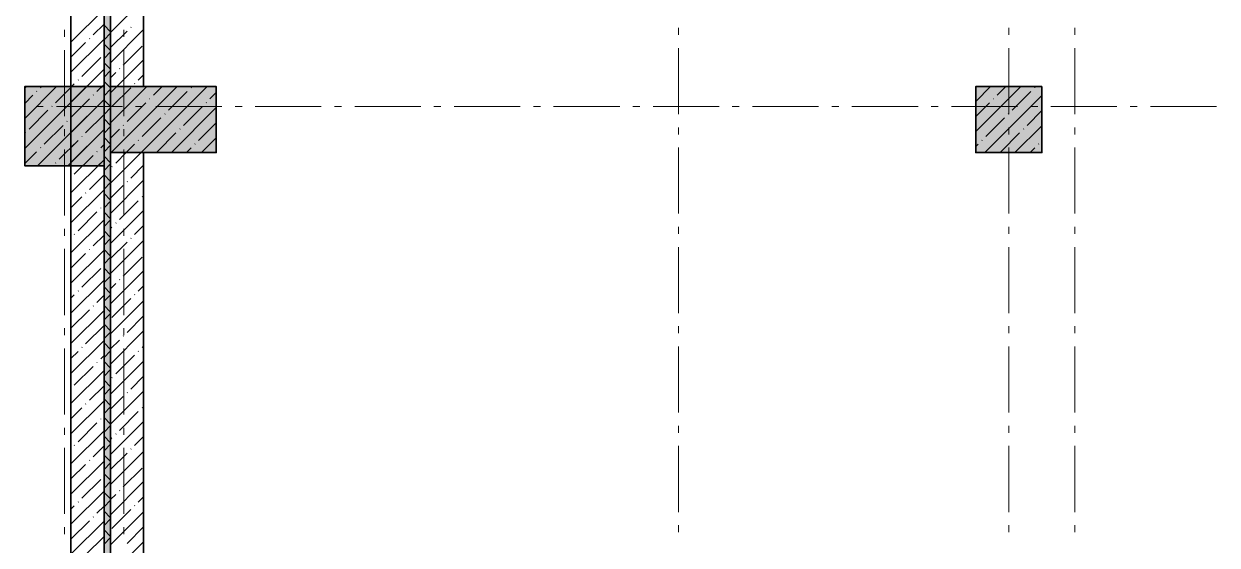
# Model space of a CAD drawing. Header units: millimetres. Extents: x -81576 to 1046824, y -248937 to 691537.
# Drawn here: x 149379 to 158413, y 675470 to 679416 of the extents above; entities that cross this region are included whole.
import ezdxf

# ---------------------------------------------------------------- set-up
doc = ezdxf.new("R2010")
doc.units = ezdxf.units.MM
doc.layers.add('PDF _Геометрия', color=7, linetype='Continuous', true_color=0x1d1d1d)
doc.layers.add('PDF _Сплошная заливка', color=7, linetype='Continuous', true_color=0xffffff)

msp = doc.modelspace()

# ---------------------------------------------------------------- hatches: boundary and pattern name
at = {"layer": 'PDF _Сплошная заливка', "true_color": 0x636466, "transparency": 33554559}
for points in [[(149986, 664541.1), (150036, 664541.1), (150036, 682191.1), (149986, 682191.1)], [(149386, 678341.1), (149986, 678341.1), (149986, 678941.1), (149386, 678941.1)], [(150036, 678441.1), (150836, 678441.1), (150836, 678941.1), (150036, 678941.1)], [(156586, 678441.1), (157086, 678441.1), (157086, 678941.1), (156586, 678941.1)]]:
    msp.add_hatch(color=251, dxfattribs=at).paths.add_polyline_path(points)

# ---------------------------------------------------------------- linework, layer by layer
at = {"layer": 'PDF _Геометрия', "color": 7, "lineweight": 35}
for points in [[(156086, 664241.1), (156086, 666631.1), (156336, 666631.1), (156336, 664191.1), (157336, 664191.1), (157336, 666631.1), (157586, 666631.1), (157586, 664191.1), (163086, 664191.1), (163086, 663941.1), (157461, 663941.1), (150036, 663941.1), (150036, 664191.1), (150036, 666640.8), (150036, 667140.8), (150036, 682440.8)], [(150286, 681941.1), (150286, 678941.1)], [(149736, 668421.1), (149736, 681841.1), (149986, 681841.1), (149986, 667140.8), (149986, 666540.8), (149986, 664841.1), (149986, 664591.1), (145036, 664591.1), (145036, 664541.1), (145036, 664291.1), (142386, 664291.1), (142386, 664541.1), (144786, 664541.1), (144786, 664841.1)], [(150286, 678441.1), (150286, 674741.1)]]:
    msp.add_lwpolyline(points, dxfattribs=at)
at = {"layer": 'PDF _Геометрия', "color": 7, "lineweight": 13}
msp.add_lwpolyline([(150036, 664541.1), (149986, 664541.1), (149986, 682191.1), (150036, 682191.1)], close=True, dxfattribs=at)
at = {"layer": 'PDF _Геометрия', "lineweight": 9}
for points in [[(150286, 679600.1), (150036, 679350.1)], [(149986, 679528.2), (149736, 679278.2)], [(149986, 679414.1), (149903.6, 679331.7)], [(149986, 679404.7), (150036, 679354.7)], [(150286, 679372), (150036, 679122)], [(150160.2, 679360.2), (150036, 679236)], [(150191.1, 679391.1), (150188.8, 679388.8)], [(149986, 679300.1), (149736, 679050.1)], [(149846.6, 679274.7), (149736, 679164.1)], [(149877.5, 679305.6), (149875.1, 679303.2)], [(150036, 679345.6), (149986, 679295.6)], [(149986, 679263.3), (150036, 679213.3)], [(150036, 679204.1), (149986, 679154.1)], [(150274.3, 679246.2), (150131.7, 679103.6)], [(149960.7, 679160.7), (149818.1, 679018.1)], [(149986, 679121.9), (150036, 679071.9)], [(150286, 679143.9), (150083.3, 678941.1), (150036, 678893.9)], [(150105.6, 679077.5), (150103.2, 679075.1)], [(149986, 679072), (149736, 678822)], [(149792, 678992), (149789.6, 678989.6)], [(150036, 679062.7), (149986, 679012.7)], [(150074.7, 679046.6), (150036, 679007.9)], [(150286, 679029.8), (150245.8, 678989.6)], [(149399, 678941.1), (149386, 678928.2)], [(149627.1, 678941.1), (149386, 678700.1)], [(149855.2, 678941.1), (149386, 678472)], [(149478.3, 678906.4), (149475.9, 678904)], [(149513, 678941.1), (149504.5, 678932.6)], [(149741.1, 678941.1), (149618.5, 678818.5)], [(149761.1, 678961.1), (149736, 678936)], [(149969.2, 678941.1), (149932.1, 678904), (149986, 678957.9)], [(149986, 678980.5), (150036, 678930.5)], [(150036, 678921.3), (149986, 678871.3)], [(150539.5, 678941.1), (150039.5, 678441.1), (150036, 678437.7)], [(150767.6, 678941.1), (150267.6, 678441.1), (150036, 678209.6)], [(150311.4, 678941.1), (150036, 678665.8)], [(150188.8, 678932.6), (150046.2, 678790)], [(150219.6, 678963.4), (150217.3, 678961.1)], [(150425.4, 678941.1), (150359.8, 678875.5)], [(150616.4, 678904), (150473.9, 678761.5)], [(150647.3, 678934.9), (150645, 678932.6)], [(156698.1, 678941.1), (156586, 678829)], [(156926.2, 678941.1), (156586, 678600.9)], [(156812.2, 678941.1), (156746.6, 678875.5)], [(157003.2, 678904), (156860.6, 678761.5)], [(157034.1, 678934.9), (157031.7, 678932.6)], [(149447.4, 678875.5), (149386, 678814.1)], [(149736, 678593.9), (149986, 678843.9), (149483.3, 678341.1)], [(149736, 678707.9), (149875.1, 678847), (149732.6, 678704.5)], [(149986, 678839), (150036, 678789)], [(150302.8, 678818.5), (150160.2, 678675.9)], [(150333.7, 678849.4), (150331.3, 678847)], [(150761.4, 678820.9), (150759, 678818.5)], [(150836, 678895.5), (150787.5, 678847)], [(156689.6, 678818.5), (156586, 678715)], [(157086, 678872.8), (156654.3, 678441.1)], [(156720.4, 678849.4), (156718.1, 678847)], [(149561.5, 678761.5), (149418.9, 678618.9)], [(149592.4, 678792.4), (149590, 678790)], [(150036, 678779.9), (149986, 678729.9)], [(150447.7, 678735.3), (150445.4, 678733)], [(150836, 678781.5), (150495.7, 678441.1)], [(150730.5, 678790), (150587.9, 678647.4)], [(156834.5, 678735.3), (156832.1, 678733)], [(157086, 678758.8), (156974.7, 678647.4)], [(149675.5, 678647.4), (149533, 678504.9)], [(149706.4, 678678.3), (149704, 678675.9)], [(149986, 678697.6), (150036, 678647.6)], [(150036, 678638.5), (149986, 678588.5)], [(150134.1, 678649.8), (150131.7, 678647.4)], [(150416.9, 678704.5), (150274.3, 678561.9)], [(150836, 678667.4), (150702, 678533.4)], [(156803.6, 678704.5), (156661.1, 678561.9)], [(157086, 678644.7), (156882.4, 678441.1)], [(149392.8, 678592.8), (149390.4, 678590.4)], [(149736, 678365.8), (149986, 678615.8), (149711.4, 678341.1)], [(149986, 678556.2), (150036, 678506.2)], [(150103.2, 678618.9), (150036, 678551.7)], [(150248.1, 678535.8), (150245.8, 678533.4)], [(150530.9, 678590.4), (150388.3, 678447.9)], [(150561.8, 678621.3), (150559.4, 678618.9)], [(150836, 678553.4), (150723.8, 678441.1)], [(156634.9, 678535.8), (156632.5, 678533.4)], [(156917.7, 678590.4), (156775.1, 678447.9)], [(156948.5, 678621.3), (156946.2, 678618.9)], [(149475.9, 678447.9), (149386, 678357.9)], [(149506.8, 678478.7), (149504.5, 678476.4)], [(149736, 678479.8), (149789.6, 678533.4), (149647, 678390.8)], [(150036, 678497), (149986, 678447)], [(150217.3, 678504.9), (150153.5, 678441.1), (150074.7, 678362.3)], [(150645, 678476.4), (150609.7, 678441.1)], [(150675.8, 678507.2), (150673.5, 678504.9)], [(156604, 678504.9), (156586, 678486.9)], [(157031.7, 678476.4), (156996.5, 678441.1)], [(157062.6, 678507.2), (157060.2, 678504.9)], [(149620.9, 678364.7), (149618.5, 678362.3)], [(149736, 678137.7), (149986, 678387.7), (149939.5, 678341.1)], [(149761.1, 678276.8), (149903.6, 678419.3), (149825.4, 678341.1)], [(149986, 678414.8), (150036, 678364.8)], [(150036, 678355.6), (149986, 678305.6)], [(149986, 678273.6), (149875.1, 678162.7)], [(149986, 678273.4), (150036, 678223.4)], [(150048.6, 678336.2), (150046.2, 678333.8)], [(150286, 678345.5), (150188.8, 678248.3)], [(150036, 678214.2), (149986, 678164.2)], [(150286, 678231.5), (150036, 677981.5)], [(150131.7, 678191.2), (150036, 678095.5)], [(150162.6, 678222.1), (150160.2, 678219.8)], [(149986, 678159.6), (149736, 677909.6)], [(149818.1, 678105.7), (149736, 678023.6)], [(149849, 678136.6), (149846.6, 678134.2)], [(149986, 678131.9), (150036, 678081.9)], [(150276.7, 678108.1), (150274.3, 678105.7)], [(149963, 678022.5), (149960.7, 678020.2)], [(150036, 678072.8), (149986, 678022.8)], [(150286, 678003.4), (150036, 677753.4)], [(150245.8, 678077.2), (150103.2, 677934.6)], [(149986, 677931.5), (149736, 677681.5)], [(149932.1, 677991.7), (149789.6, 677849.1)], [(149986, 677990.5), (150036, 677940.5)], [(150036, 677931.4), (149986, 677881.3)], [(150077.1, 677908.5), (150074.7, 677906.1)], [(149763.4, 677823), (149761.1, 677820.6)], [(149986, 677817.4), (149903.6, 677735)], [(149986, 677849.1), (150036, 677799.1)], [(150046.2, 677877.6), (150036, 677867.4)], [(150286, 677889.3), (150217.3, 677820.6)], [(150036, 677789.9), (149986, 677739.9)], [(150286, 677775.3), (150036, 677525.3)], [(150160.2, 677763.6), (150036, 677639.3)], [(150191.1, 677794.4), (150188.8, 677792.1)], [(149986, 677703.4), (149736, 677453.4)], [(149846.6, 677678), (149736, 677567.4)], [(149877.5, 677708.9), (149875.1, 677706.5)], [(149986, 677707.7), (150036, 677657.7)], [(150036, 677648.5), (149986, 677598.5)], [(150274.3, 677649.5), (150131.7, 677506.9)], [(149960.7, 677564), (149818.1, 677421.4)], [(149986, 677566.2), (150036, 677516.2)], [(150286, 677547.2), (150036, 677297.2)], [(149986, 677475.3), (149736, 677225.3)], [(150036, 677507.1), (149986, 677457.1)], [(150105.6, 677480.8), (150103.2, 677478.4)], [(149761.1, 677364.4), (149736, 677339.3)], [(149792, 677395.3), (149789.6, 677392.9)], [(149986, 677361.2), (149932.1, 677307.4)], [(149986, 677424.8), (150036, 677374.8)], [(150036, 677365.7), (149986, 677315.7)], [(150074.7, 677449.9), (150036, 677411.2)], [(150219.6, 677366.8), (150217.3, 677364.4)], [(150286, 677433.1), (150245.8, 677392.9)], [(149906, 677281.2), (149903.6, 677278.8)], [(149986, 677283.4), (150036, 677233.4)], [(150286, 677319.1), (150036, 677069.1)], [(150188.8, 677335.9), (150046.2, 677193.3)], [(149875.1, 677250.3), (149736, 677111.2)], [(149986, 677247.2), (149736, 676997.2)], [(150036, 677224.2), (149986, 677174.2)], [(150286, 677205), (150160.2, 677079.3)], [(149986, 677133.1), (149846.6, 676993.7)], [(149986, 677142), (150036, 677092)], [(150286, 677091), (150036, 676841)], [(149986, 677019.1), (149736, 676769.1)], [(150036, 677082.8), (149986, 677032.8)], [(149986, 677000.6), (150036, 676950.6)], [(150103.2, 677022.2), (150036, 676955)], [(150134.1, 677053.1), (150131.7, 677050.7)], [(149789.6, 676936.7), (149736, 676883.1)], [(149820.5, 676967.6), (149818.1, 676965.2)], [(150036, 676941.4), (149986, 676891.4)], [(150248.1, 676939.1), (150245.8, 676936.7)], [(150286, 676976.9), (150274.3, 676965.2)], [(149903.6, 676822.6), (149761.1, 676680.1)], [(149934.5, 676853.5), (149932.1, 676851.2)], [(149986, 676905), (149960.7, 676879.7)], [(149986, 676859.1), (150036, 676809.1)], [(150286, 676862.9), (150036, 676612.9)], [(150217.3, 676908.2), (150074.7, 676765.6)], [(149986, 676791), (149736, 676541)], [(150036, 676800), (149986, 676750)], [(150048.6, 676739.5), (150046.2, 676737.1)], [(150286, 676748.8), (150188.8, 676651.6)], [(149986, 676676.9), (149875.1, 676566)], [(149986, 676717.7), (150036, 676667.7)], [(150036, 676658.6), (149986, 676608.6)], [(149986, 676562.9), (149736, 676312.9)], [(149986, 676576.3), (150036, 676526.3)], [(150286, 676634.8), (150036, 676384.8)], [(150131.7, 676594.5), (150036, 676498.8)], [(150162.6, 676625.4), (150160.2, 676623.1)], [(149818.1, 676509), (149736, 676426.9)], [(149849, 676539.9), (149846.6, 676537.5)], [(150036, 676517.1), (149986, 676467.1)], [(150245.8, 676480.5), (150103.2, 676337.9)], [(150276.7, 676511.4), (150274.3, 676509)], [(149932.1, 676395), (149789.6, 676252.4)], [(149963, 676425.8), (149960.7, 676423.5)], [(149986, 676434.9), (150036, 676384.9)], [(150036, 676375.7), (149986, 676325.7)], [(150286, 676406.7), (150036, 676156.7)], [(149986, 676334.8), (149736, 676084.8)], [(149986, 676293.5), (150036, 676243.5)], [(150046.2, 676280.9), (150036, 676270.7)], [(150077.1, 676311.8), (150074.7, 676309.4)], [(150286, 676292.6), (150217.3, 676223.9)], [(149763.4, 676226.3), (149761.1, 676223.9)], [(149986, 676220.7), (149903.6, 676138.4)], [(150036, 676234.3), (149986, 676184.3)], [(150191.1, 676197.7), (150188.8, 676195.4)], [(149986, 676106.7), (149736, 675856.7)], [(149877.5, 676112.2), (149875.1, 676109.8)], [(149986, 676152), (150036, 676102)], [(150286, 676178.6), (150036, 675928.6)], [(150160.2, 676166.9), (150036, 676042.6)], [(149846.6, 676081.3), (149736, 675970.7)], [(150036, 676092.9), (149986, 676042.9)], [(149986, 676010.6), (150036, 675960.6)], [(150274.3, 676052.8), (150131.7, 675910.3)], [(149960.7, 675967.3), (149818.1, 675824.7)], [(150036, 675951.5), (149986, 675901.5)], [(150286, 675950.5), (150036, 675700.5)], [(149986, 675878.6), (149736, 675628.6)], [(149986, 675869.2), (150036, 675819.2)], [(150074.7, 675853.2), (150036, 675814.5)], [(150105.6, 675884.1), (150103.2, 675881.7)], [(150286, 675836.4), (150245.8, 675796.2)], [(149761.1, 675767.7), (149736, 675742.6)], [(149792, 675798.6), (149789.6, 675796.2)], [(149986, 675764.5), (149932.1, 675710.7)], [(150036, 675810), (149986, 675760)], [(150188.8, 675739.2), (150046.2, 675596.6)], [(150219.6, 675770.1), (150217.3, 675767.7)], [(149875.1, 675653.6), (149736, 675514.5)], [(149986, 675650.5), (149736, 675400.5)], [(149906, 675684.5), (149903.6, 675682.2)], [(149986, 675727.8), (150036, 675677.8)], [(150036, 675668.6), (149986, 675618.6)], [(150286, 675722.4), (150036, 675472.4)], [(149986, 675586.4), (150036, 675536.3)], [(150286, 675608.3), (150160.2, 675482.6)], [(149986, 675536.4), (149846.6, 675397)], [(150036, 675527.2), (149986, 675477.2)], [(150286, 675494.3), (150036, 675244.3)]]:
    msp.add_lwpolyline(points, dxfattribs=at)
at = {"layer": 'PDF _Геометрия', "color": 7, "lineweight": 9}
for points in [[(149686, 679370.5), (149686, 679317.6)], [(150136, 679370.5), (150136, 679317.6)], [(154336, 679384.9), (154336, 679332)], [(156836, 679384.9), (156836, 679332)], [(157336, 679384.9), (157336, 679332)], [(149686, 679217.6), (149686, 678717.5)], [(150136, 679217.6), (150136, 678717.5)], [(154336, 679232), (154336, 678732)], [(156836, 679232), (156836, 678732)], [(157336, 679232), (157336, 678732)], [(149472.4, 678790.8), (149525.3, 678790.8)], [(149625.3, 678790.8), (150125.3, 678790.8)], [(150225.3, 678790.8), (150278.2, 678790.8)], [(150378.2, 678790.8), (150878.2, 678790.8)], [(150978.2, 678790.8), (151031.2, 678790.8)], [(151131.2, 678790.8), (151631.2, 678790.8)], [(151731.2, 678790.8), (151784.1, 678790.8)], [(151884.1, 678790.8), (152384.1, 678790.8)], [(152484.1, 678790.8), (152537, 678790.8)], [(152637, 678790.8), (153137, 678790.8)], [(153237, 678790.8), (153289.9, 678790.8)], [(153389.9, 678790.8), (153889.9, 678790.8)], [(153989.9, 678790.8), (154042.8, 678790.8)], [(154142.8, 678790.8), (154642.8, 678790.8)], [(154742.8, 678790.8), (154795.7, 678790.8)], [(154895.7, 678790.8), (155395.7, 678790.8)], [(155495.7, 678790.8), (155548.7, 678790.8)], [(155648.7, 678790.8), (156148.7, 678790.8)], [(156248.7, 678790.8), (156301.6, 678790.8)], [(156401.6, 678790.8), (156901.6, 678790.8)], [(157001.6, 678790.8), (157054.5, 678790.8)], [(157154.5, 678790.8), (157654.5, 678790.8)], [(157754.5, 678790.8), (157807.4, 678790.8)], [(157907.4, 678790.8), (158407.4, 678790.8)], [(154336, 678632), (154336, 678579.1)], [(156836, 678632), (156836, 678579.1)], [(157336, 678632), (157336, 678579.1)], [(149686, 678617.6), (149686, 678564.6)], [(150136, 678617.6), (150136, 678564.6)], [(149686, 678464.6), (149686, 677964.6)], [(150136, 678464.6), (150136, 677964.6)], [(154336, 678479.1), (154336, 677979.1)], [(156836, 678479.1), (156836, 677979.1)], [(157336, 678479.1), (157336, 677979.1)], [(149686, 677864.6), (149686, 677811.7)], [(150136, 677864.6), (150136, 677811.7)], [(154336, 677879.1), (154336, 677826.2)], [(156836, 677879.1), (156836, 677826.2)], [(157336, 677879.1), (157336, 677826.2)], [(154336, 677726.2), (154336, 677226.2)], [(156836, 677726.2), (156836, 677226.2)], [(157336, 677726.2), (157336, 677226.2)], [(149686, 677711.7), (149686, 677211.7)], [(150136, 677711.7), (150136, 677211.7)], [(149686, 677111.7), (149686, 677058.8)], [(150136, 677111.7), (150136, 677058.8)], [(154336, 677126.2), (154336, 677073.3)], [(156836, 677126.2), (156836, 677073.3)], [(157336, 677126.2), (157336, 677073.3)], [(149686, 676958.8), (149686, 676458.8)], [(150136, 676958.8), (150136, 676458.8)], [(154336, 676973.3), (154336, 676473.3)], [(156836, 676973.3), (156836, 676473.3)], [(157336, 676973.3), (157336, 676473.3)], [(154336, 676373.3), (154336, 676320.3)], [(156836, 676373.3), (156836, 676320.3)], [(157336, 676373.3), (157336, 676320.3)], [(149686, 676358.8), (149686, 676305.9)], [(150136, 676358.8), (150136, 676305.9)], [(149686, 676205.9), (149686, 675705.9)], [(150136, 676205.9), (150136, 675705.9)], [(154336, 676220.4), (154336, 675720.3)], [(156836, 676220.4), (156836, 675720.3)], [(157336, 676220.4), (157336, 675720.3)], [(149686, 675605.9), (149686, 675553)], [(150136, 675605.9), (150136, 675553)], [(154336, 675620.4), (154336, 675567.4)], [(156836, 675620.4), (156836, 675567.4)], [(157336, 675620.4), (157336, 675567.4)]]:
    msp.add_lwpolyline(points, dxfattribs=at)
at = {"layer": 'PDF _Геометрия', "color": 7, "lineweight": 35}
for points in [[(149986, 678341.1), (149386, 678341.1), (149386, 678941.1), (149986, 678941.1)], [(150036, 678941.1), (150836, 678941.1), (150836, 678441.1), (150036, 678441.1)], [(157086, 678941.1), (157086, 678441.1), (156586, 678441.1), (156586, 678941.1)]]:
    msp.add_lwpolyline(points, close=True, dxfattribs=at)
at = {"layer": 'PDF _Геометрия', "lineweight": 9}
for points in [[(149903.6, 678875.5), (149906, 678877.9)], [(149846.6, 678590.4), (149986, 678729.8)], [(149818.1, 678561.9), (149820.5, 678564.3)], [(149932.1, 678447.9), (149934.5, 678450.2)], [(149960.7, 678476.4), (149986, 678501.7)]]:
    msp.add_lwpolyline(points, close=True, dxfattribs=at)

doc.saveas('drawing.dxf')
